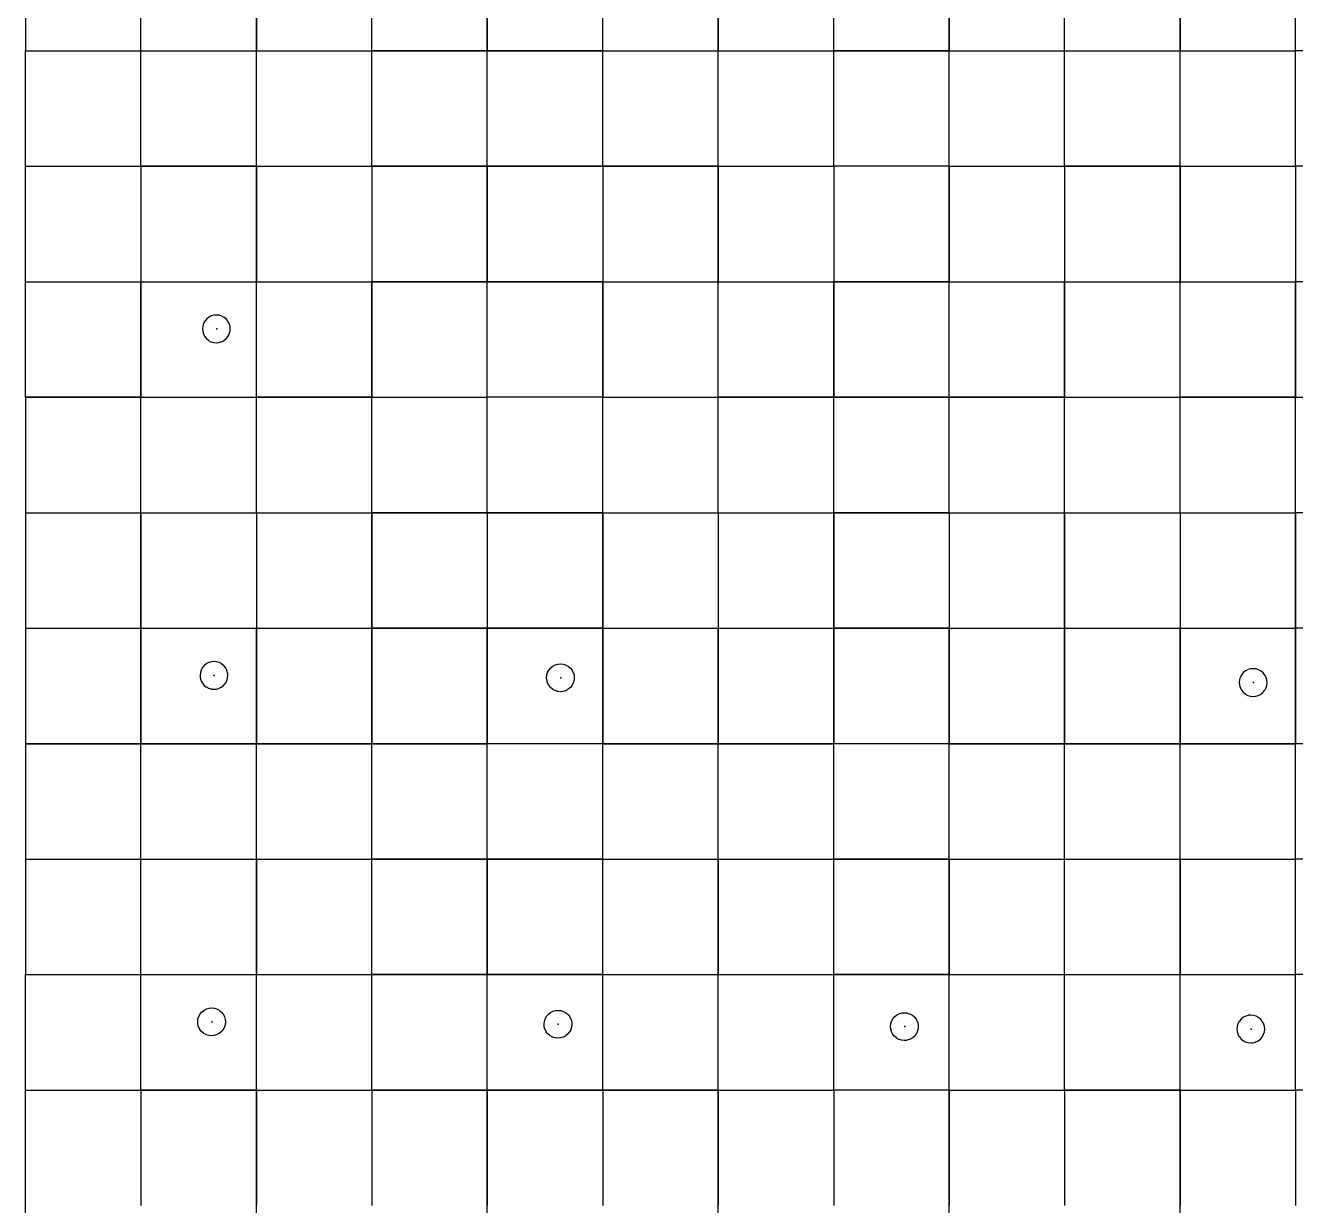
# Model space of a CAD drawing. Header units: metres. Extents: x 0 to 398, y -24 to 612.
# Drawn here: x 0 to 99, y 207 to 299 of the extents above; entities that cross this region are included whole.
import ezdxf

# ---------------------------------------------------------------- set-up
doc = ezdxf.new("R2010")
doc.units = ezdxf.units.M
doc.layers.add('LAYER_01_CUT', color=7, linetype='Continuous')
doc.layers.add('LAYER_04_GRID', color=7, linetype='Continuous')

msp = doc.modelspace()

# ---------------------------------------------------------------- linework, layer by layer
at = {"layer": 'LAYER_01_CUT'}
for points in [[(0, 314.994), (0, 306), (0, 305.994), (0, 297), (8.994, 297), (9, 297), (9, 305.994), (9, 306), (9, 314.994)], [(18, 305.994), (18, 297), (26.994, 297), (27, 297), (27, 305.994), (27, 306), (27, 314.994)], [(36, 305.994), (36, 297), (44.994, 297), (45, 297), (45, 305.994), (45, 306), (45, 314.994)], [(54, 305.994), (54, 297), (62.994, 297), (63, 297), (63, 305.994), (63, 306), (63, 314.994)], [(72, 305.994), (72, 297), (80.994, 297), (81, 297), (81, 305.994), (81, 306), (81, 314.994)], [(90, 305.994), (90, 297), (98.994, 297), (99, 297), (99, 305.994), (99, 306), (99, 314.994)], [(9, 297.006), (9, 306)], [(18, 297.006), (18, 306)], [(27, 297.006), (27, 306)], [(36, 297.006), (36, 306)], [(45, 297.006), (45, 306)], [(54, 297.006), (54, 306)], [(63, 297.006), (63, 306)], [(72, 297.006), (72, 306)], [(81, 297.006), (81, 306)], [(90, 297.006), (90, 306)], [(99, 297.006), (99, 306)], [(0, 296.994), (0, 297)], [(0, 297), (0.006, 297)], [(8.994, 270), (0, 270), (0, 278.994), (0, 279), (0, 287.994), (0, 288), (0, 296.994)], [(0.006, 297), (9, 297)], [(9, 297.006), (9, 297)], [(9.006, 297), (9, 297)], [(9, 296.994), (9, 297)], [(9, 288.006), (9, 297)], [(9, 297), (17.994, 297)], [(17.994, 288), (9, 288), (9, 296.994)], [(9.006, 297), (18, 297)], [(18, 297), (17.994, 297)], [(18, 297.006), (18, 297)], [(18, 296.994), (18, 297)], [(18, 288.006), (18, 297)], [(18, 297), (18.006, 297)], [(26.994, 270), (18, 270), (18, 278.994), (18, 279), (18, 287.994), (18, 288), (18, 296.994)], [(18.006, 297), (27, 297)], [(27, 297.006), (27, 297)], [(35.994, 297), (27, 297)], [(27.006, 297), (27, 297)], [(27, 296.994), (27, 297)], [(27, 288.006), (27, 297)], [(35.994, 288), (27, 288), (27, 296.994)], [(27.006, 297), (36, 297)], [(35.994, 297), (36, 297)], [(36, 297.006), (36, 297)], [(36, 296.994), (36, 297)], [(36, 288.006), (36, 297)], [(36, 297), (36.006, 297)], [(44.994, 270), (36, 270), (36, 278.994), (36, 279), (36, 287.994), (36, 288), (36, 296.994)], [(45, 297), (36.006, 297)], [(45, 297.006), (45, 297)], [(45, 296.994), (45, 297)], [(45, 288.006), (45, 297)], [(45, 297), (53.994, 297)], [(45, 297), (45.006, 297)], [(53.994, 288), (45, 288), (45, 296.994)], [(45.006, 297), (54, 297)], [(53.994, 297), (54, 297)], [(54, 297.006), (54, 297)], [(54.006, 297), (54, 297)], [(54, 296.994), (54, 297)], [(54, 288.006), (54, 297)], [(62.994, 270), (54, 270), (54, 278.994), (54, 279), (54, 287.994), (54, 288), (54, 296.994)], [(54.006, 297), (63, 297)], [(63, 297.006), (63, 297)], [(63, 296.994), (63, 297)], [(63, 288.006), (63, 297)], [(63, 297), (71.994, 297)], [(63, 297), (63.006, 297)], [(71.994, 288), (63, 288), (63, 296.994)], [(72, 297), (63.006, 297)], [(72, 297), (71.994, 297)], [(72, 297.006), (72, 297)], [(72, 296.994), (72, 297)], [(72, 288.006), (72, 297)], [(72, 297), (72.006, 297)], [(80.994, 270), (72, 270), (72, 278.994), (72, 279), (72, 287.994), (72, 288), (72, 296.994)], [(72.006, 297), (81, 297)], [(81, 297.006), (81, 297)], [(81.006, 297), (81, 297)], [(81, 296.994), (81, 297)], [(81, 288.006), (81, 297)], [(81, 297), (89.994, 297)], [(89.994, 288), (81, 288), (81, 296.994)], [(81.006, 297), (90, 297)], [(90, 297), (89.994, 297)], [(90, 297.006), (90, 297)], [(90, 296.994), (90, 297)], [(90, 288.006), (90, 297)], [(90, 297), (90.006, 297)], [(98.994, 270), (90, 270), (90, 278.994), (90, 279), (90, 287.994), (90, 288), (90, 296.994)], [(90.006, 297), (99, 297)], [(99, 297.006), (99, 297)], [(107.994, 297), (99, 297)], [(99.006, 297), (99, 297)], [(99, 296.994), (99, 297)], [(99, 288.006), (99, 297)], [(107.994, 288), (99, 288), (99, 296.994)], [(0, 288), (8.994, 288)], [(0, 288), (0.006, 288)], [(0.006, 288), (9, 288)], [(8.994, 288), (9, 288)], [(9, 288), (9, 288.006)], [(9.006, 288), (9, 288)], [(9, 288), (9, 287.994)], [(9, 288), (9, 279.006)], [(9, 287.994), (9, 279), (9, 279.006)], [(9.006, 288), (18, 288)], [(18, 288), (17.994, 288)], [(18, 288), (18, 288.006)], [(18, 288), (18, 279.006)], [(18, 288), (26.994, 288)], [(18, 288), (18.006, 288)], [(18.006, 288), (27, 288)], [(26.994, 288), (27, 288)], [(27, 288), (27, 288.006)], [(27.006, 288), (27, 288)], [(27, 288), (27, 287.994)], [(27, 288), (27, 279.006)], [(27, 287.994), (27, 279), (27, 279.006)], [(27.006, 288), (36, 288)], [(35.994, 288), (36, 288)], [(36, 288), (36, 288.006)], [(36, 288), (36, 279.006)], [(36, 288), (44.994, 288)], [(36, 288), (36.006, 288)], [(45, 288), (36.006, 288)], [(45, 288), (44.994, 288)], [(45, 288), (45, 288.006)], [(45, 288), (45, 287.994)], [(45, 288), (45, 279.006)], [(45, 288), (45.006, 288)], [(45, 287.994), (45, 279), (45, 279.006)], [(45.006, 288), (54, 288)], [(53.994, 288), (54, 288)], [(54, 288), (54, 288.006)], [(54.006, 288), (54, 288)], [(54, 288), (54, 279.006)], [(54, 288), (62.994, 288)], [(54.006, 288), (63, 288)], [(63, 288), (62.994, 288)], [(63, 288), (63, 288.006)], [(63, 288), (63, 287.994)], [(63, 288), (63, 279.006)], [(63, 288), (63.006, 288)], [(63, 287.994), (63, 279), (63, 279.006)], [(72, 288), (63.006, 288)], [(72, 288), (71.994, 288)], [(72, 288), (72, 288.006)], [(72, 288), (72, 279.006)], [(72, 288), (80.994, 288)], [(72, 288), (72.006, 288)], [(72.006, 288), (81, 288)], [(80.994, 288), (81, 288)], [(81, 288), (81, 288.006)], [(81.006, 288), (81, 288)], [(81, 288), (81, 287.994)], [(81, 288), (81, 279.006)], [(81, 287.994), (81, 279), (81, 279.006)], [(81.006, 288), (90, 288)], [(90, 288), (89.994, 288)], [(90, 288), (90, 288.006)], [(90, 288), (90, 279.006)], [(90, 288), (98.994, 288)], [(90, 288), (90.006, 288)], [(90.006, 288), (99, 288)], [(98.994, 288), (99, 288)], [(99, 288), (99, 288.006)], [(99.006, 288), (99, 288)], [(99, 288), (99, 287.994)], [(99, 288), (99, 279.006)], [(99, 287.994), (99, 279), (99, 279.006)], [(0, 279), (8.994, 279)], [(0, 279), (0.006, 279)], [(0.006, 279), (9, 279)], [(8.994, 279), (9, 279)], [(9.006, 279), (9, 279)], [(9, 270.006), (9, 279)], [(9, 279), (9, 278.994)], [(9, 279), (17.994, 279)], [(9, 278.994), (9, 270), (17.994, 270)], [(9.006, 279), (18, 279)], [(18, 279), (17.994, 279)], [(18, 279), (18, 279.006)], [(18, 270.006), (18, 279)], [(18, 279), (26.994, 279)], [(18, 279), (18.006, 279)], [(18.006, 279), (27, 279)], [(26.994, 279), (27, 279)], [(35.994, 279), (27, 279)], [(27.006, 279), (27, 279)], [(27, 270.006), (27, 279)], [(27, 279), (27, 278.994)], [(27, 278.994), (27, 270), (35.994, 270)], [(27.006, 279), (36, 279)], [(35.994, 279), (36, 279)], [(36, 279), (36, 279.006)], [(36, 270.006), (36, 279)], [(36, 279), (44.994, 279)], [(36, 279), (36.006, 279)], [(45, 279), (36.006, 279)], [(45, 279), (44.994, 279)], [(45, 270.006), (45, 279)], [(45, 279), (45, 278.994)], [(45, 279), (53.994, 279)], [(45, 279), (45.006, 279)], [(45, 278.994), (45, 270), (53.994, 270)], [(45.006, 279), (54, 279)], [(53.994, 279), (54, 279)], [(54, 279), (54, 279.006)], [(54.006, 279), (54, 279)], [(54, 270.006), (54, 279)], [(54, 279), (62.994, 279)], [(54.006, 279), (63, 279)], [(63, 279), (62.994, 279)], [(63, 270.006), (63, 279)], [(63, 279), (63, 278.994)], [(63, 279), (71.994, 279)], [(63, 279), (63.006, 279)], [(63, 278.994), (63, 270), (71.994, 270)], [(72, 279), (63.006, 279)], [(72, 279), (71.994, 279)], [(72, 279), (72, 279.006)], [(72, 270.006), (72, 279)], [(72, 279), (80.994, 279)], [(72, 279), (72.006, 279)], [(72.006, 279), (81, 279)], [(80.994, 279), (81, 279)], [(81.006, 279), (81, 279)], [(81, 270.006), (81, 279)], [(81, 279), (81, 278.994)], [(81, 279), (89.994, 279)], [(81, 278.994), (81, 270), (89.994, 270)], [(81.006, 279), (90, 279)], [(90, 279), (89.994, 279)], [(90, 279), (90, 279.006)], [(90, 270.006), (90, 279)], [(90, 279), (98.994, 279)], [(90, 279), (90.006, 279)], [(90.006, 279), (99, 279)], [(98.994, 279), (99, 279)], [(107.994, 279), (99, 279)], [(99.006, 279), (99, 279)], [(99, 270.006), (99, 279)], [(99, 279), (99, 278.994)], [(99, 278.994), (99, 270), (107.994, 270)], [(15.8, 275.9), (15.795, 275.908), (15.67, 276.067), (15.664, 276.073), (15.509, 276.204), (15.496, 276.216), (15.488, 276.22), (15.311, 276.316), (15.304, 276.32), (15.295, 276.323), (15.108, 276.381), (15.099, 276.383), (15.091, 276.384), (14.901, 276.404), (14.893, 276.404), (14.885, 276.404), (14.706, 276.389), (14.698, 276.388), (14.69, 276.386), (14.506, 276.335), (14.498, 276.333), (14.49, 276.329), (14.313, 276.24), (14.305, 276.236), (14.298, 276.231), (14.139, 276.106), (14.132, 276.1), (14.002, 275.945), (13.99, 275.931), (13.986, 275.924), (13.89, 275.747), (13.886, 275.739), (13.883, 275.731), (13.825, 275.543), (13.823, 275.535), (13.822, 275.527), (13.802, 275.337), (13.802, 275.328), (13.802, 275.321), (13.817, 275.142), (13.818, 275.134), (13.82, 275.126), (13.87, 274.942), (13.873, 274.934), (13.877, 274.926), (13.965, 274.749), (13.97, 274.741), (13.975, 274.734), (14.1, 274.575), (14.106, 274.568), (14.261, 274.437), (14.274, 274.426), (14.282, 274.421), (14.459, 274.325), (14.467, 274.322), (14.475, 274.319), (14.663, 274.261), (14.671, 274.259), (14.679, 274.258), (14.869, 274.238), (14.877, 274.238), (14.885, 274.238), (15.064, 274.253), (15.072, 274.254), (15.08, 274.256), (15.264, 274.306), (15.272, 274.309), (15.28, 274.312), (15.457, 274.401), (15.465, 274.405), (15.472, 274.411), (15.631, 274.536), (15.638, 274.542), (15.768, 274.697), (15.78, 274.71), (15.784, 274.718), (15.881, 274.894), (15.884, 274.902), (15.887, 274.91), (15.945, 275.098), (15.947, 275.107), (15.948, 275.115), (15.968, 275.305), (15.968, 275.313), (15.968, 275.321), (15.953, 275.5), (15.952, 275.508), (15.95, 275.516), (15.9, 275.7), (15.897, 275.708), (15.894, 275.715), (15.805, 275.893), (15.8, 275.9)], [(0, 269.994), (0, 270)], [(0, 270), (0.006, 270)], [(0, 269.994), (0, 261), (0, 260.994), (0, 252), (8.994, 252), (9, 252), (9, 260.994), (9, 261), (9, 269.994)], [(0.006, 270), (9, 270)], [(8.994, 270), (9, 270)], [(9, 270.006), (9, 270)], [(9.006, 270), (9, 270)], [(9, 269.994), (9, 270)], [(9, 261.006), (9, 270)], [(9.006, 270), (18, 270)], [(18, 270), (17.994, 270)], [(17.994, 261), (18, 261), (18, 269.994)], [(18, 270.006), (18, 270)], [(18, 269.994), (18, 270)], [(18, 261.006), (18, 270)], [(18, 270), (18.006, 270)], [(18.006, 270), (27, 270)], [(26.994, 270), (27, 270)], [(26.994, 252), (27, 252), (27, 260.994), (27, 261), (27, 269.994)], [(27, 270.006), (27, 270)], [(27.006, 270), (27, 270)], [(27, 269.994), (27, 270)], [(27, 261.006), (27, 270)], [(27.006, 270), (36, 270)], [(35.994, 270), (36, 270)], [(35.994, 261), (36, 261), (36, 269.994)], [(36, 270.006), (36, 270)], [(36, 269.994), (36, 270)], [(36, 261.006), (36, 270)], [(36, 270), (36.006, 270)], [(45, 270), (36.006, 270)], [(45, 270), (44.994, 270)], [(44.994, 252), (45, 252), (45, 260.994), (45, 261), (45, 269.994)], [(45, 270.006), (45, 270)], [(45, 269.994), (45, 270)], [(45, 261.006), (45, 270)], [(45, 270), (45.006, 270)], [(45.006, 270), (54, 270)], [(53.994, 270), (54, 270)], [(53.994, 261), (54, 261), (54, 269.994)], [(54, 270.006), (54, 270)], [(54.006, 270), (54, 270)], [(54, 269.994), (54, 270)], [(54, 261.006), (54, 270)], [(54.006, 270), (63, 270)], [(63, 270), (62.994, 270)], [(62.994, 252), (63, 252), (63, 260.994), (63, 261), (63, 269.994)], [(63, 270.006), (63, 270)], [(63, 269.994), (63, 270)], [(63, 261.006), (63, 270)], [(63, 270), (63.006, 270)], [(72, 270), (63.006, 270)], [(72, 270), (71.994, 270)], [(71.994, 261), (72, 261), (72, 269.994)], [(72, 270.006), (72, 270)], [(72, 269.994), (72, 270)], [(72, 261.006), (72, 270)], [(72, 270), (72.006, 270)], [(72.006, 270), (81, 270)], [(80.994, 270), (81, 270)], [(80.994, 252), (81, 252), (81, 260.994), (81, 261), (81, 269.994)], [(81, 270.006), (81, 270)], [(81.006, 270), (81, 270)], [(81, 269.994), (81, 270)], [(81, 261.006), (81, 270)], [(81.006, 270), (90, 270)], [(90, 270), (89.994, 270)], [(89.994, 261), (90, 261), (90, 269.994)], [(90, 270.006), (90, 270)], [(90, 269.994), (90, 270)], [(90, 261.006), (90, 270)], [(90, 270), (90.006, 270)], [(90.006, 270), (99, 270)], [(98.994, 270), (99, 270)], [(98.994, 252), (99, 252), (99, 260.994), (99, 261), (99, 269.994)], [(99, 270.006), (99, 270)], [(99.006, 270), (99, 270)], [(99, 269.994), (99, 270)], [(99, 261.006), (99, 270)], [(0, 261), (8.994, 261)], [(0, 261), (0.006, 261)], [(0.006, 261), (9, 261)], [(8.994, 261), (9, 261)], [(9, 261), (9, 261.006)], [(9.006, 261), (9, 261)], [(9, 261), (9, 252.006)], [(9, 261), (17.994, 261)], [(9.006, 261), (18, 261)], [(18, 261), (18, 261.006)], [(18, 261), (18, 260.994)], [(18, 261), (18, 252.006)], [(18, 261), (26.994, 261)], [(18, 261), (18.006, 261)], [(18, 260.994), (18, 252), (18, 252.006)], [(18.006, 261), (27, 261)], [(26.994, 261), (27, 261)], [(27, 261), (27, 261.006)], [(35.994, 261), (27, 261)], [(27.006, 261), (27, 261)], [(27, 261), (27, 252.006)], [(27.006, 261), (36, 261)], [(36, 261), (36, 261.006)], [(36, 261), (36, 260.994)], [(36, 261), (36, 252.006)], [(36, 261), (44.994, 261)], [(36, 261), (36.006, 261)], [(36, 260.994), (36, 252), (36, 252.006)], [(45, 261), (36.006, 261)], [(45, 261), (44.994, 261)], [(45, 261), (45, 261.006)], [(45, 261), (45, 252.006)], [(45, 261), (53.994, 261)], [(45, 261), (45.006, 261)], [(45.006, 261), (54, 261)], [(54, 261), (54, 261.006)], [(54.006, 261), (54, 261)], [(54, 261), (54, 260.994)], [(54, 261), (54, 252.006)], [(54, 261), (62.994, 261)], [(54, 260.994), (54, 252), (54, 252.006)], [(54.006, 261), (63, 261)], [(63, 261), (62.994, 261)], [(63, 261), (63, 261.006)], [(63, 261), (63, 252.006)], [(63, 261), (71.994, 261)], [(63, 261), (63.006, 261)], [(72, 261), (63.006, 261)], [(72, 261), (72, 261.006)], [(72, 261), (72, 260.994)], [(72, 261), (72, 252.006)], [(72, 261), (80.994, 261)], [(72, 261), (72.006, 261)], [(72, 260.994), (72, 252), (72, 252.006)], [(72.006, 261), (81, 261)], [(80.994, 261), (81, 261)], [(81, 261), (81, 261.006)], [(81.006, 261), (81, 261)], [(81, 261), (81, 252.006)], [(81, 261), (89.994, 261)], [(81.006, 261), (90, 261)], [(90, 261), (90, 261.006)], [(90, 261), (90, 260.994)], [(90, 261), (90, 252.006)], [(90, 261), (98.994, 261)], [(90, 261), (90.006, 261)], [(90, 260.994), (90, 252), (90, 252.006)], [(90.006, 261), (99, 261)], [(98.994, 261), (99, 261)], [(99, 261), (99, 261.006)], [(107.994, 261), (99, 261)], [(99.006, 261), (99, 261)], [(99, 261), (99, 252.006)], [(0, 251.994), (0, 252)], [(0, 252), (0.006, 252)], [(0, 251.994), (0, 243)], [(0.006, 252), (9, 252)], [(9, 252), (9, 252.006)], [(9.006, 252), (9, 252)], [(9, 251.994), (9, 252)], [(9, 243.006), (9, 252)], [(9, 252), (17.994, 252)], [(9, 251.994), (9, 243)], [(9.006, 252), (18, 252)], [(18, 252), (17.994, 252)], [(18, 251.994), (18, 252)], [(18, 243.006), (18, 252)], [(18, 252), (26.994, 252)], [(18, 252), (18.006, 252)], [(18, 251.994), (18, 243)], [(18.006, 252), (27, 252)], [(27, 252), (27, 252.006)], [(35.994, 252), (27, 252)], [(27.006, 252), (27, 252)], [(27, 251.994), (27, 252)], [(27, 243.006), (27, 252)], [(27, 251.994), (27, 243)], [(27.006, 252), (36, 252)], [(35.994, 252), (36, 252)], [(36, 251.994), (36, 252)], [(36, 243.006), (36, 252)], [(36, 252), (44.994, 252)], [(36, 252), (36.006, 252)], [(36, 251.994), (36, 243)], [(45, 252), (36.006, 252)], [(45, 252), (45, 252.006)], [(45, 251.994), (45, 252)], [(45, 243.006), (45, 252)], [(45, 252), (53.994, 252)], [(45, 252), (45.006, 252)], [(45, 251.994), (45, 243)], [(45.006, 252), (54, 252)], [(53.994, 252), (54, 252)], [(54.006, 252), (54, 252)], [(54, 251.994), (54, 252)], [(54, 243.006), (54, 252)], [(54, 252), (62.994, 252)], [(54, 251.994), (54, 243)], [(54.006, 252), (63, 252)], [(63, 252), (63, 252.006)], [(63, 251.994), (63, 252)], [(63, 243.006), (63, 252)], [(63, 252), (71.994, 252)], [(63, 252), (63.006, 252)], [(63, 251.994), (63, 243)], [(72, 252), (63.006, 252)], [(72, 252), (71.994, 252)], [(72, 251.994), (72, 252)], [(72, 243.006), (72, 252)], [(72, 252), (80.994, 252)], [(72, 252), (72.006, 252)], [(72, 251.994), (72, 243)], [(72.006, 252), (81, 252)], [(81, 252), (81, 252.006)], [(81.006, 252), (81, 252)], [(81, 251.994), (81, 252)], [(81, 243.006), (81, 252)], [(81, 252), (89.994, 252)], [(81, 251.994), (81, 243)], [(81.006, 252), (90, 252)], [(90, 252), (89.994, 252)], [(90, 251.994), (90, 252)], [(90, 243.006), (90, 252)], [(90, 252), (98.994, 252)], [(90, 252), (90.006, 252)], [(90, 251.994), (90, 243)], [(90.006, 252), (99, 252)], [(99, 252), (99, 252.006)], [(107.994, 252), (99, 252)], [(99.006, 252), (99, 252)], [(99, 251.994), (99, 252)], [(99, 243.006), (99, 252)], [(99, 251.994), (99, 243)], [(15.608, 248.908), (15.483, 249.067), (15.477, 249.074), (15.322, 249.205), (15.309, 249.216), (15.301, 249.221), (15.124, 249.317), (15.117, 249.321), (15.108, 249.324), (14.921, 249.381), (14.912, 249.383), (14.904, 249.385), (14.714, 249.404), (14.706, 249.405), (14.698, 249.405), (14.519, 249.39), (14.511, 249.389), (14.503, 249.387), (14.319, 249.336), (14.311, 249.333), (14.304, 249.33), (14.126, 249.241), (14.119, 249.237), (14.111, 249.232), (13.952, 249.107), (13.945, 249.101), (13.815, 248.946), (13.803, 248.932), (13.799, 248.925), (13.703, 248.748), (13.699, 248.74), (13.696, 248.732), (13.638, 248.544), (13.636, 248.536), (13.635, 248.527), (13.615, 248.337), (13.615, 248.329), (13.615, 248.321), (13.63, 248.142), (13.631, 248.134), (13.633, 248.126), (13.684, 247.943), (13.686, 247.935), (13.69, 247.927), (13.779, 247.75), (13.783, 247.742), (13.788, 247.735), (13.913, 247.576), (13.919, 247.569), (14.074, 247.438), (14.088, 247.427), (14.095, 247.422), (14.272, 247.326), (14.28, 247.322), (14.288, 247.319), (14.476, 247.262), (14.484, 247.26), (14.492, 247.258), (14.682, 247.239), (14.691, 247.238), (14.698, 247.238), (14.877, 247.253), (14.885, 247.254), (14.893, 247.256), (15.077, 247.307), (15.085, 247.31), (15.093, 247.313), (15.27, 247.402), (15.278, 247.406), (15.285, 247.411), (15.444, 247.536), (15.451, 247.542), (15.582, 247.697), (15.593, 247.711), (15.598, 247.718), (15.694, 247.895), (15.697, 247.903), (15.7, 247.911), (15.758, 248.099), (15.76, 248.107), (15.761, 248.116), (15.781, 248.306), (15.781, 248.314), (15.781, 248.322), (15.766, 248.501), (15.765, 248.509), (15.763, 248.517), (15.713, 248.7), (15.71, 248.708), (15.707, 248.716), (15.618, 248.893), (15.613, 248.901), (15.608, 248.908)], [(42.76, 247.921), (42.758, 247.913), (42.7, 247.725), (42.697, 247.717), (42.693, 247.709), (42.597, 247.532), (42.592, 247.524), (42.581, 247.511), (42.45, 247.356), (42.444, 247.35), (42.284, 247.225), (42.277, 247.22), (42.27, 247.215), (42.092, 247.127), (42.084, 247.123), (42.076, 247.121), (41.893, 247.07), (41.885, 247.068), (41.877, 247.067), (41.698, 247.052), (41.69, 247.052), (41.682, 247.052), (41.492, 247.072), (41.483, 247.073), (41.475, 247.075), (41.287, 247.133), (41.279, 247.136), (41.271, 247.14), (41.095, 247.236), (41.087, 247.24), (41.074, 247.252), (40.918, 247.382), (40.913, 247.389), (40.788, 247.548), (40.782, 247.555), (40.778, 247.563), (40.689, 247.74), (40.686, 247.748), (40.683, 247.756), (40.632, 247.94), (40.631, 247.948), (40.63, 247.956), (40.615, 248.135), (40.614, 248.143), (40.615, 248.151), (40.634, 248.341), (40.636, 248.349), (40.638, 248.358), (40.696, 248.545), (40.698, 248.554), (40.702, 248.561), (40.798, 248.738), (40.803, 248.746), (40.814, 248.759), (40.945, 248.914), (40.952, 248.92), (41.111, 249.045), (41.118, 249.05), (41.126, 249.055), (41.303, 249.143), (41.311, 249.147), (41.319, 249.15), (41.502, 249.2), (41.51, 249.202), (41.518, 249.203), (41.698, 249.218), (41.705, 249.218), (41.713, 249.218), (41.904, 249.198), (41.912, 249.197), (41.92, 249.195), (42.108, 249.137), (42.116, 249.134), (42.124, 249.13), (42.301, 249.034), (42.308, 249.03), (42.322, 249.018), (42.477, 248.888), (42.483, 248.881), (42.608, 248.722), (42.613, 248.715), (42.617, 248.707), (42.706, 248.53), (42.71, 248.522), (42.712, 248.514), (42.763, 248.33), (42.765, 248.322), (42.766, 248.314), (42.781, 248.135), (42.781, 248.128), (42.781, 248.119), (42.761, 247.929), (42.76, 247.921)], [(96.699, 247.352), (96.757, 247.54), (96.759, 247.548), (96.76, 247.556), (96.779, 247.746), (96.78, 247.755), (96.78, 247.762), (96.765, 247.941), (96.764, 247.949), (96.762, 247.957), (96.711, 248.141), (96.709, 248.149), (96.705, 248.157), (96.616, 248.334), (96.612, 248.342), (96.607, 248.349), (96.482, 248.508), (96.476, 248.515), (96.321, 248.646), (96.307, 248.657), (96.3, 248.662), (96.123, 248.758), (96.115, 248.761), (96.107, 248.764), (95.919, 248.822), (95.911, 248.824), (95.903, 248.825), (95.712, 248.845), (95.704, 248.845), (95.697, 248.845), (95.517, 248.83), (95.509, 248.829), (95.501, 248.827), (95.318, 248.777), (95.31, 248.774), (95.302, 248.771), (95.125, 248.682), (95.117, 248.677), (95.11, 248.672), (94.951, 248.547), (94.944, 248.541), (94.813, 248.386), (94.802, 248.373), (94.797, 248.365), (94.701, 248.188), (94.697, 248.181), (94.694, 248.172), (94.637, 247.985), (94.635, 247.976), (94.633, 247.968), (94.614, 247.778), (94.613, 247.77), (94.614, 247.762), (94.629, 247.583), (94.63, 247.575), (94.631, 247.567), (94.682, 247.383), (94.685, 247.375), (94.688, 247.367), (94.777, 247.19), (94.781, 247.183), (94.786, 247.175), (94.912, 247.016), (94.917, 247.009), (95.073, 246.879), (95.086, 246.867), (95.094, 246.863), (95.27, 246.767), (95.278, 246.763), (95.286, 246.76), (95.474, 246.702), (95.482, 246.7), (95.491, 246.699), (95.681, 246.679), (95.689, 246.679), (95.697, 246.679), (95.876, 246.694), (95.884, 246.695), (95.892, 246.697), (96.075, 246.748), (96.083, 246.75), (96.091, 246.754), (96.269, 246.842), (96.276, 246.847), (96.283, 246.852), (96.443, 246.977), (96.449, 246.983), (96.58, 247.138), (96.591, 247.151), (96.596, 247.159), (96.692, 247.336), (96.696, 247.344), (96.699, 247.352)], [(8.994, 243), (0, 243), (0.006, 243)], [(0, 242.994), (0, 243)], [(0, 242.994), (0, 234), (0, 233.994), (0, 225), (8.994, 225), (9, 225), (9, 233.994), (9, 234), (9, 242.994)], [(0.006, 243), (9, 243)], [(8.994, 243), (9, 243)], [(9, 243.006), (9, 243)], [(17.994, 243), (9, 243), (9.006, 243)], [(9, 242.994), (9, 243)], [(9, 234.006), (9, 243)], [(9.006, 243), (18, 243)], [(18, 243), (17.994, 243)], [(17.994, 234), (18, 234), (18, 242.994)], [(18, 243.006), (18, 243)], [(26.994, 243), (18, 243), (18.006, 243)], [(18, 242.994), (18, 243)], [(18, 234.006), (18, 243)], [(18, 233.994), (18, 225), (26.994, 225), (27, 225), (27, 233.994), (27, 234), (27, 242.994)], [(18.006, 243), (27, 243)], [(26.994, 243), (27, 243)], [(27, 243.006), (27, 243)], [(35.994, 243), (27, 243), (27.006, 243)], [(27, 242.994), (27, 243)], [(27, 234.006), (27, 243)], [(27.006, 243), (36, 243)], [(35.994, 243), (36, 243)], [(35.994, 234), (36, 234), (36, 242.994)], [(36, 243.006), (36, 243)], [(44.994, 243), (36, 243), (36.006, 243)], [(36, 242.994), (36, 243)], [(36, 234.006), (36, 243)], [(36, 233.994), (36, 225), (44.994, 225), (45, 225), (45, 233.994), (45, 234), (45, 242.994)], [(45, 243), (36.006, 243)], [(45, 243), (44.994, 243)], [(45, 243.006), (45, 243)], [(53.994, 243), (45, 243), (45.006, 243)], [(45, 242.994), (45, 243)], [(45, 234.006), (45, 243)], [(45.006, 243), (54, 243)], [(53.994, 243), (54, 243)], [(53.994, 234), (54, 234), (54, 242.994)], [(54, 243.006), (54, 243)], [(62.994, 243), (54, 243), (54.006, 243)], [(54, 242.994), (54, 243)], [(54, 234.006), (54, 243)], [(54, 233.994), (54, 225), (62.994, 225), (63, 225), (63, 233.994), (63, 234), (63, 242.994)], [(54.006, 243), (63, 243)], [(63, 243), (62.994, 243)], [(63, 243.006), (63, 243)], [(71.994, 243), (63, 243), (63.006, 243)], [(63, 242.994), (63, 243)], [(63, 234.006), (63, 243)], [(72, 243), (63.006, 243)], [(72, 243), (71.994, 243)], [(71.994, 234), (72, 234), (72, 242.994)], [(72, 243.006), (72, 243)], [(80.994, 243), (72, 243), (72.006, 243)], [(72, 242.994), (72, 243)], [(72, 234.006), (72, 243)], [(72, 233.994), (72, 225), (80.994, 225), (81, 225), (81, 233.994), (81, 234), (81, 242.994)], [(72.006, 243), (81, 243)], [(80.994, 243), (81, 243)], [(81, 243.006), (81, 243)], [(89.994, 243), (81, 243), (81.006, 243)], [(81, 242.994), (81, 243)], [(81, 234.006), (81, 243)], [(81.006, 243), (90, 243)], [(90, 243), (89.994, 243)], [(89.994, 234), (90, 234), (90, 242.994)], [(90, 243.006), (90, 243)], [(98.994, 243), (90, 243), (90.006, 243)], [(90, 242.994), (90, 243)], [(90, 234.006), (90, 243)], [(90, 233.994), (90, 225), (98.994, 225), (99, 225), (99, 233.994), (99, 234), (99, 242.994)], [(90.006, 243), (99, 243)], [(98.994, 243), (99, 243)], [(99, 243.006), (99, 243)], [(107.994, 243), (99, 243), (99.006, 243)], [(99, 242.994), (99, 243)], [(99, 234.006), (99, 243)], [(0, 234), (8.994, 234)], [(0, 234), (0.006, 234)], [(0.006, 234), (9, 234)], [(8.994, 234), (9, 234)], [(9, 234), (9, 234.006)], [(9.006, 234), (9, 234)], [(9, 225.006), (9, 234)], [(9, 234), (17.994, 234)], [(9.006, 234), (18, 234)], [(18, 234), (18, 234.006)], [(18, 225.006), (18, 234)], [(18, 234), (18, 233.994)], [(18, 234), (26.994, 234)], [(18, 234), (18.006, 234)], [(18.006, 234), (27, 234)], [(26.994, 234), (27, 234)], [(27, 234), (27, 234.006)], [(35.994, 234), (27, 234)], [(27.006, 234), (27, 234)], [(27, 225.006), (27, 234)], [(27.006, 234), (36, 234)], [(36, 234), (36, 234.006)], [(36, 225.006), (36, 234)], [(36, 234), (36, 233.994)], [(36, 234), (44.994, 234)], [(36, 234), (36.006, 234)], [(45, 234), (36.006, 234)], [(45, 234), (44.994, 234)], [(45, 234), (45, 234.006)], [(45, 225.006), (45, 234)], [(45, 234), (53.994, 234)], [(45, 234), (45.006, 234)], [(45.006, 234), (54, 234)], [(54, 234), (54, 234.006)], [(54.006, 234), (54, 234)], [(54, 225.006), (54, 234)], [(54, 234), (54, 233.994)], [(54, 234), (62.994, 234)], [(54.006, 234), (63, 234)], [(63, 234), (62.994, 234)], [(63, 234), (63, 234.006)], [(63, 225.006), (63, 234)], [(63, 234), (71.994, 234)], [(63, 234), (63.006, 234)], [(72, 234), (63.006, 234)], [(72, 234), (72, 234.006)], [(72, 225.006), (72, 234)], [(72, 234), (72, 233.994)], [(72, 234), (80.994, 234)], [(72, 234), (72.006, 234)], [(72.006, 234), (81, 234)], [(80.994, 234), (81, 234)], [(81, 234), (81, 234.006)], [(81.006, 234), (81, 234)], [(81, 225.006), (81, 234)], [(81, 234), (89.994, 234)], [(81.006, 234), (90, 234)], [(90, 234), (90, 234.006)], [(90, 225.006), (90, 234)], [(90, 234), (90, 233.994)], [(90, 234), (98.994, 234)], [(90, 234), (90.006, 234)], [(90.006, 234), (99, 234)], [(98.994, 234), (99, 234)], [(99, 234), (99, 234.006)], [(107.994, 234), (99, 234)], [(99.006, 234), (99, 234)], [(99, 225.006), (99, 234)], [(0, 224.994), (0, 225)], [(0, 225), (0.006, 225)], [(8.994, 198), (0, 198), (0, 206.994), (0, 207), (0, 215.994), (0, 216), (0, 224.994)], [(0.006, 225), (9, 225)], [(9, 225.006), (9, 225)], [(9.006, 225), (9, 225)], [(9, 224.994), (9, 225)], [(9, 216.006), (9, 225)], [(9, 225), (17.994, 225)], [(17.994, 216), (9, 216), (9, 224.994)], [(9.006, 225), (18, 225)], [(18, 225), (17.994, 225)], [(18, 225.006), (18, 225)], [(18, 224.994), (18, 225)], [(18, 216.006), (18, 225)], [(18, 225), (18.006, 225)], [(26.994, 198), (18, 198), (18, 206.994), (18, 207), (18, 215.994), (18, 216), (18, 224.994)], [(18.006, 225), (27, 225)], [(27, 225.006), (27, 225)], [(35.994, 225), (27, 225)], [(27.006, 225), (27, 225)], [(27, 224.994), (27, 225)], [(27, 216.006), (27, 225)], [(35.994, 216), (27, 216), (27, 224.994)], [(27.006, 225), (36, 225)], [(35.994, 225), (36, 225)], [(36, 225.006), (36, 225)], [(36, 224.994), (36, 225)], [(36, 216.006), (36, 225)], [(36, 225), (36.006, 225)], [(44.994, 198), (36, 198), (36, 206.994), (36, 207), (36, 215.994), (36, 216), (36, 224.994)], [(45, 225), (36.006, 225)], [(45, 225.006), (45, 225)], [(45, 224.994), (45, 225)], [(45, 216.006), (45, 225)], [(45, 225), (53.994, 225)], [(45, 225), (45.006, 225)], [(53.994, 216), (45, 216), (45, 224.994)], [(45.006, 225), (54, 225)], [(53.994, 225), (54, 225)], [(54, 225.006), (54, 225)], [(54.006, 225), (54, 225)], [(54, 224.994), (54, 225)], [(54, 216.006), (54, 225)], [(62.994, 198), (54, 198), (54, 206.994), (54, 207), (54, 215.994), (54, 216), (54, 224.994)], [(54.006, 225), (63, 225)], [(63, 225.006), (63, 225)], [(63, 224.994), (63, 225)], [(63, 216.006), (63, 225)], [(63, 225), (71.994, 225)], [(63, 225), (63.006, 225)], [(71.994, 216), (63, 216), (63, 224.994)], [(72, 225), (63.006, 225)], [(72, 225), (71.994, 225)], [(72, 225.006), (72, 225)], [(72, 224.994), (72, 225)], [(72, 216.006), (72, 225)], [(72, 225), (72.006, 225)], [(80.994, 198), (72, 198), (72, 206.994), (72, 207), (72, 215.994), (72, 216), (72, 224.994)], [(72.006, 225), (81, 225)], [(81, 225.006), (81, 225)], [(81.006, 225), (81, 225)], [(81, 224.994), (81, 225)], [(81, 216.006), (81, 225)], [(81, 225), (89.994, 225)], [(89.994, 216), (81, 216), (81, 224.994)], [(81.006, 225), (90, 225)], [(90, 225), (89.994, 225)], [(90, 225.006), (90, 225)], [(90, 224.994), (90, 225)], [(90, 216.006), (90, 225)], [(90, 225), (90.006, 225)], [(98.994, 198), (90, 198), (90, 206.994), (90, 207), (90, 215.994), (90, 216), (90, 224.994)], [(90.006, 225), (99, 225)], [(99, 225.006), (99, 225)], [(107.994, 225), (99, 225)], [(99.006, 225), (99, 225)], [(99, 224.994), (99, 225)], [(99, 216.006), (99, 225)], [(107.994, 216), (99, 216), (99, 224.994)], [(15.091, 220.407), (15.084, 220.403), (14.906, 220.314), (14.898, 220.31), (14.89, 220.308), (14.707, 220.257), (14.699, 220.255), (14.691, 220.254), (14.512, 220.239), (14.504, 220.239), (14.496, 220.239), (14.306, 220.259), (14.297, 220.26), (14.289, 220.262), (14.101, 220.32), (14.093, 220.323), (14.085, 220.327), (13.909, 220.423), (13.901, 220.427), (13.888, 220.439), (13.732, 220.569), (13.727, 220.576), (13.601, 220.735), (13.596, 220.743), (13.592, 220.75), (13.503, 220.928), (13.5, 220.935), (13.497, 220.943), (13.446, 221.127), (13.445, 221.135), (13.444, 221.143), (13.429, 221.322), (13.428, 221.33), (13.429, 221.338), (13.448, 221.528), (13.45, 221.536), (13.452, 221.545), (13.509, 221.732), (13.512, 221.741), (13.516, 221.748), (13.612, 221.925), (13.617, 221.933), (13.628, 221.946), (13.759, 222.101), (13.766, 222.107), (13.925, 222.232), (13.932, 222.237), (13.94, 222.242), (14.117, 222.331), (14.125, 222.334), (14.133, 222.337), (14.316, 222.387), (14.324, 222.389), (14.332, 222.39), (14.512, 222.405), (14.519, 222.405), (14.527, 222.405), (14.718, 222.385), (14.726, 222.384), (14.734, 222.382), (14.922, 222.324), (14.93, 222.321), (14.938, 222.318), (15.115, 222.222), (15.122, 222.217), (15.136, 222.206), (15.291, 222.075), (15.297, 222.068), (15.422, 221.909), (15.427, 221.902), (15.431, 221.894), (15.52, 221.717), (15.524, 221.709), (15.526, 221.701), (15.577, 221.517), (15.579, 221.509), (15.58, 221.501), (15.595, 221.322), (15.595, 221.315), (15.595, 221.306), (15.575, 221.116), (15.574, 221.108), (15.572, 221.1), (15.514, 220.912), (15.511, 220.904), (15.507, 220.896), (15.411, 220.719), (15.406, 220.711), (15.395, 220.698), (15.264, 220.543), (15.258, 220.537), (15.098, 220.412), (15.091, 220.407)], [(42.115, 222.035), (42.122, 222.03), (42.136, 222.019), (42.291, 221.888), (42.297, 221.882), (42.422, 221.722), (42.427, 221.715), (42.431, 221.708), (42.52, 221.53), (42.523, 221.522), (42.526, 221.514), (42.577, 221.331), (42.579, 221.323), (42.58, 221.315), (42.594, 221.136), (42.595, 221.128), (42.594, 221.12), (42.575, 220.93), (42.574, 220.921), (42.571, 220.913), (42.514, 220.725), (42.511, 220.717), (42.507, 220.709), (42.411, 220.533), (42.406, 220.525), (42.395, 220.512), (42.264, 220.356), (42.258, 220.351), (42.098, 220.225), (42.091, 220.22), (42.084, 220.216), (41.906, 220.127), (41.898, 220.124), (41.89, 220.121), (41.707, 220.07), (41.699, 220.069), (41.691, 220.068), (41.512, 220.053), (41.504, 220.052), (41.496, 220.053), (41.306, 220.072), (41.297, 220.074), (41.289, 220.076), (41.101, 220.134), (41.093, 220.136), (41.085, 220.14), (40.908, 220.236), (40.901, 220.241), (40.887, 220.252), (40.732, 220.383), (40.726, 220.39), (40.601, 220.549), (40.596, 220.556), (40.592, 220.564), (40.503, 220.741), (40.5, 220.749), (40.497, 220.757), (40.446, 220.94), (40.444, 220.948), (40.443, 220.956), (40.429, 221.135), (40.428, 221.143), (40.429, 221.151), (40.448, 221.342), (40.449, 221.35), (40.452, 221.358), (40.509, 221.546), (40.512, 221.554), (40.516, 221.562), (40.612, 221.739), (40.617, 221.746), (40.628, 221.76), (40.759, 221.915), (40.765, 221.921), (40.925, 222.046), (40.932, 222.051), (40.939, 222.055), (41.117, 222.144), (41.125, 222.148), (41.133, 222.15), (41.316, 222.201), (41.324, 222.203), (41.332, 222.204), (41.511, 222.219), (41.519, 222.219), (41.527, 222.219), (41.717, 222.199), (41.726, 222.198), (41.734, 222.196), (41.922, 222.138), (41.93, 222.135), (41.938, 222.131), (42.115, 222.035)], [(69.594, 220.942), (69.593, 220.934), (69.574, 220.743), (69.572, 220.735), (69.57, 220.727), (69.513, 220.539), (69.51, 220.531), (69.506, 220.523), (69.41, 220.346), (69.405, 220.339), (69.394, 220.325), (69.263, 220.17), (69.256, 220.164), (69.097, 220.039), (69.09, 220.034), (69.082, 220.03), (68.905, 219.941), (68.897, 219.937), (68.889, 219.935), (68.706, 219.884), (68.698, 219.882), (68.69, 219.881), (68.511, 219.866), (68.503, 219.866), (68.495, 219.866), (68.304, 219.886), (68.296, 219.887), (68.288, 219.889), (68.1, 219.947), (68.092, 219.95), (68.084, 219.954), (67.907, 220.05), (67.9, 220.054), (67.886, 220.066), (67.731, 220.197), (67.725, 220.203), (67.6, 220.362), (67.595, 220.37), (67.591, 220.377), (67.502, 220.555), (67.498, 220.562), (67.496, 220.57), (67.445, 220.754), (67.443, 220.762), (67.442, 220.77), (67.427, 220.949), (67.427, 220.957), (67.428, 220.965), (67.447, 221.155), (67.448, 221.163), (67.45, 221.172), (67.508, 221.36), (67.511, 221.368), (67.515, 221.376), (67.611, 221.552), (67.616, 221.56), (67.627, 221.573), (67.758, 221.728), (67.764, 221.734), (67.924, 221.859), (67.931, 221.865), (67.938, 221.869), (68.116, 221.958), (68.124, 221.961), (68.132, 221.964), (68.315, 222.014), (68.323, 222.016), (68.331, 222.017), (68.51, 222.032), (68.518, 222.033), (68.526, 222.032), (68.716, 222.012), (68.725, 222.011), (68.733, 222.009), (68.921, 221.951), (68.929, 221.948), (68.937, 221.945), (69.113, 221.849), (69.121, 221.844), (69.134, 221.833), (69.29, 221.702), (69.295, 221.695), (69.421, 221.536), (69.426, 221.529), (69.43, 221.521), (69.519, 221.344), (69.522, 221.336), (69.525, 221.328), (69.576, 221.144), (69.578, 221.136), (69.579, 221.129), (69.593, 220.949), (69.594, 220.942)], [(96.12, 221.658), (96.113, 221.662), (95.936, 221.758), (95.928, 221.762), (95.92, 221.765), (95.732, 221.823), (95.724, 221.825), (95.716, 221.826), (95.525, 221.846), (95.517, 221.846), (95.51, 221.846), (95.33, 221.831), (95.322, 221.83), (95.314, 221.828), (95.131, 221.777), (95.123, 221.775), (95.115, 221.771), (94.938, 221.682), (94.93, 221.678), (94.923, 221.673), (94.764, 221.548), (94.757, 221.542), (94.626, 221.387), (94.615, 221.373), (94.61, 221.366), (94.514, 221.189), (94.51, 221.181), (94.508, 221.173), (94.45, 220.985), (94.448, 220.977), (94.446, 220.969), (94.427, 220.778), (94.426, 220.77), (94.427, 220.763), (94.442, 220.583), (94.443, 220.576), (94.444, 220.568), (94.495, 220.384), (94.498, 220.376), (94.501, 220.368), (94.59, 220.191), (94.594, 220.183), (94.6, 220.176), (94.725, 220.017), (94.73, 220.01), (94.886, 219.879), (94.899, 219.868), (94.907, 219.863), (95.083, 219.767), (95.091, 219.764), (95.099, 219.761), (95.287, 219.703), (95.295, 219.701), (95.304, 219.7), (95.494, 219.68), (95.502, 219.679), (95.51, 219.68), (95.689, 219.695), (95.697, 219.696), (95.705, 219.697), (95.888, 219.748), (95.896, 219.751), (95.904, 219.754), (96.082, 219.843), (96.089, 219.847), (96.096, 219.852), (96.256, 219.978), (96.262, 219.984), (96.393, 220.139), (96.405, 220.152), (96.409, 220.16), (96.505, 220.336), (96.509, 220.344), (96.512, 220.352), (96.57, 220.54), (96.572, 220.548), (96.573, 220.557), (96.593, 220.747), (96.593, 220.755), (96.593, 220.763), (96.578, 220.942), (96.577, 220.95), (96.575, 220.958), (96.524, 221.142), (96.522, 221.15), (96.518, 221.157), (96.429, 221.335), (96.425, 221.342), (96.42, 221.349), (96.295, 221.509), (96.289, 221.515), (96.134, 221.646), (96.12, 221.658)], [(0, 216), (8.994, 216)], [(0, 216), (0.006, 216)], [(0.006, 216), (9, 216)], [(8.994, 216), (9, 216)], [(9, 216), (9, 216.006)], [(9.006, 216), (9, 216)], [(9, 216), (9, 215.994)], [(9, 216), (9, 207.006)], [(9, 215.994), (9, 207), (9, 207.006)], [(9.006, 216), (18, 216)], [(18, 216), (17.994, 216)], [(18, 216), (18, 216.006)], [(18, 216), (18, 207.006)], [(18, 216), (26.994, 216)], [(18, 216), (18.006, 216)], [(18.006, 216), (27, 216)], [(26.994, 216), (27, 216)], [(27, 216), (27, 216.006)], [(27.006, 216), (27, 216)], [(27, 216), (27, 215.994)], [(27, 216), (27, 207.006)], [(27, 215.994), (27, 207), (27, 207.006)], [(27.006, 216), (36, 216)], [(35.994, 216), (36, 216)], [(36, 216), (36, 216.006)], [(36, 216), (36, 207.006)], [(36, 216), (44.994, 216)], [(36, 216), (36.006, 216)], [(45, 216), (36.006, 216)], [(45, 216), (44.994, 216)], [(45, 216), (45, 216.006)], [(45, 216), (45, 215.994)], [(45, 216), (45, 207.006)], [(45, 216), (45.006, 216)], [(45, 215.994), (45, 207), (45, 207.006)], [(45.006, 216), (54, 216)], [(53.994, 216), (54, 216)], [(54, 216), (54, 216.006)], [(54.006, 216), (54, 216)], [(54, 216), (54, 207.006)], [(54, 216), (62.994, 216)], [(54.006, 216), (63, 216)], [(63, 216), (62.994, 216)], [(63, 216), (63, 216.006)], [(63, 216), (63, 215.994)], [(63, 216), (63, 207.006)], [(63, 216), (63.006, 216)], [(63, 215.994), (63, 207), (63, 207.006)], [(72, 216), (63.006, 216)], [(72, 216), (71.994, 216)], [(72, 216), (72, 216.006)], [(72, 216), (72, 207.006)], [(72, 216), (80.994, 216)], [(72, 216), (72.006, 216)], [(72.006, 216), (81, 216)], [(80.994, 216), (81, 216)], [(81, 216), (81, 216.006)], [(81.006, 216), (81, 216)], [(81, 216), (81, 215.994)], [(81, 216), (81, 207.006)], [(81, 215.994), (81, 207), (81, 207.006)], [(81.006, 216), (90, 216)], [(90, 216), (89.994, 216)], [(90, 216), (90, 216.006)], [(90, 216), (90, 207.006)], [(90, 216), (98.994, 216)], [(90, 216), (90.006, 216)], [(90.006, 216), (99, 216)], [(98.994, 216), (99, 216)], [(99, 216), (99, 216.006)], [(99.006, 216), (99, 216)], [(99, 216), (99, 215.994)], [(99, 216), (99, 207.006)], [(99, 215.994), (99, 207), (99, 207.006)], [(18, 207), (18, 207.006)], [(36, 207), (36, 207.006)], [(54, 207), (54, 207.006)], [(72, 207), (72, 207.006)], [(90, 207), (90, 207.006)]]:
    msp.add_lwpolyline(points, dxfattribs=at)
at = {"layer": 'LAYER_04_GRID'}
for p in [(14.912, 275.321), (14.725, 248.321), (41.725, 248.135), (95.724, 247.762), (14.539, 221.322), (41.538, 221.135), (68.537, 220.949), (95.537, 220.763)]:
    msp.add_point(p, dxfattribs=at)

doc.saveas('drawing.dxf')
